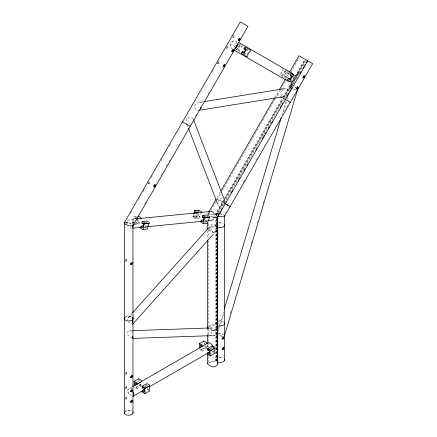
<?xml version="1.0" encoding="UTF-8"?>
<svg xmlns="http://www.w3.org/2000/svg" width="437" height="437" viewBox="0 0 437 437"><rect width="100%" height="100%" fill="white"/><g stroke="black" fill="none" stroke-linecap="round" stroke-linejoin="round"><path stroke-width="0.33" stroke-dasharray="2.19 1.64" d="M125.446 399.183L125.883 397.326L126.719 397.146L127.134 397.796L126.719 398.73L125.883 399.298L124.927 398.883L126.195 398.424L126.615 397.495L126.195 396.845L125.359 397.025L124.927 398.003M125.446 388.624L125.883 386.767L126.719 386.587L127.134 387.237L126.719 388.165L125.446 388.624L124.927 388.324L126.195 387.865L126.615 386.936L126.195 386.286L125.359 386.461M125.446 374.443L125.883 372.586L126.719 372.406L127.134 373.056L126.719 373.985L125.883 374.553L124.927 374.143L126.195 373.684L126.615 372.756L126.195 372.106L125.359 372.28L124.927 373.264M125.446 261.299L125.883 259.436L126.719 259.261L127.134 259.911L126.719 260.84L125.883 261.408L124.927 260.993L126.195 260.539L126.615 259.611L126.195 258.961L125.359 259.136L124.927 260.119M131.832 395.649L128.309 393.579L128.309 389.061M126.73 224.394L126.91 222.116L127.937 220.33L130.308 219.434L135.721 218.899M214.583 217.14L214.72 215.43M239.214 43.574L239.023 44.765M242.448 45.443C242.639 48.518 239.023 46.923 237.848 45.503M288.639 72.11C289.36 75.716 282.57 73.077 284.465 71.198L284.427 70.958M148.427 183.578C148.312 182.759 149.432 180.661 150.131 182.049L149.967 183.076L149.164 183.726L147.903 183.272M217.719 63.551C217.604 62.731 218.724 60.634 219.423 62.021L219.259 63.048L218.456 63.698L217.194 63.25M232.943 36.577L232.872 37.309L233.609 37.456L234.412 36.806L234.576 35.779L233.555 34.916M135.361 224.001L134.683 224.815L133.198 223.957M211.978 350.785L212.344 351.922L214.824 353.353M132.564 224.623L133.438 221.231L132.466 219.756L130.308 219.434M217.987 202.5L218.473 200.845L219.86 199.07L221.608 198.196L223.252 198.453L224.35 199.78L224.613 201.812L224.121 203.467M127.336 223.837L128.456 220.062M137.671 219.314L136.912 221.865L136.273 222.477L136.431 222.968L138.911 224.394C141.408 221.903 136.956 221.526 135.131 222.564M138.453 219.767L137.781 222.559L138.786 223.143L139.354 222.143M146.679 227.502L147.433 224.951M193.607 214.392L193.039 216.304L192.4 216.921L192.559 217.407L195.039 218.839L199.261 218.418L199.917 217.763L199.709 216.168L195.481 216.583L194.913 217.582L193.908 216.998L194.771 213.573M196.415 213.032L196.41 214.037M198.589 211.426L197.267 215.883L192.914 216.413M198.808 213.791L198.13 216.583L199.135 217.162L199.709 216.168M218.445 328.914L219.418 325.652M219.609 324.997L223.493 311.942M282.089 114.762L286.164 101.051M289.655 89.301L290.43 86.69M218.467 331.082L223.515 314.105M283.662 111.703L286.574 101.914M287.349 99.303L288.125 96.686M290.452 88.853L291.031 86.897M230.37 313.575L231.146 310.964M251.128 243.715L251.909 241.098M257.147 223.471L257.923 220.86M263.161 203.232L263.937 200.621M216.315 229.747L216.086 227.633L215.179 225.661L213.846 224.356L212.437 224.077L211.333 224.886C210.339 227.103 211 229.966 212.852 231.534M294.074 76.994L293.385 79.168L291.845 80.856M236.406 49.294L235.472 50.058M285.776 77.983C287.175 76.273 282.373 73.225 282.012 75.437L281.794 75.519M132.116 313.28L128.019 317.852L127.151 320.021M208.231 214.064L209.257 212.273M212.398 71.635L213.753 69.281M130.499 213.491L131.859 211.137M138.655 199.359L140.698 195.831M143.074 191.706L144.434 189.352M151.235 177.58L152.595 175.226M161.089 160.51L162.449 158.15M169.245 146.379L170.605 144.024M232.173 48.813L230.971 47.595L230.244 45.983L233.074 41.078L234.838 40.903L237.051 41.499M136.349 218.183L137.715 215.818M144.543 203.997L145.909 201.632M160.931 175.614L162.296 173.249M166.388 166.153L167.753 163.788M169.119 161.428L170.485 159.063M195.383 115.931L196.743 113.576M207.946 94.168L209.307 91.814M236.149 50.026L236.335 49.703C237.941 48.982 239.52 46.251 239.339 44.503L239.525 44.181M247.948 50.113L247.227 50.79M247.074 54.554L249.216 50.845M207.46 214.283L208.465 212.546M220.226 192.176L216.49 198.649L221.444 201.512M274.939 97.413L278.669 90.945M285.787 78.627L289.174 72.76M209.531 212.764L208.504 214.534L208.744 214.813L208.744 214.37L210.727 214.174L213.89 214.6M210.896 210.399L215.676 202.123M217.681 199.338L217.38 199.168L220.778 193.28M222.477 190.335L275.152 99.101M275.49 98.516L280.243 90.29M280.581 89.705L285.323 81.49M287.355 77.966L289.387 74.448M291.08 71.515L299.208 57.433M215.807 230.026L215.802 213.606L221.783 203.243M222.449 202.091L281.92 99.084M282.936 97.325L291.069 83.243M291.408 82.653L304.278 60.361M215.807 214.469L215.43 214.605L222.16 203.467M222.826 202.309L282.297 99.303M283.657 96.954L291.446 83.462M291.785 82.872L295.172 77.005M295.51 76.42L304.655 60.579M216.517 216.523L216.517 213.84L222.761 203.03M223.766 201.282L282.559 99.456M283.575 97.691L291.703 83.609M293.058 81.26L295.434 77.158M295.773 76.568L304.917 60.727M293.571 80.698L295.407 77.513L294.292 76.655M222.903 203.877L216.643 214.72L216.643 216.053M223.902 202.145L283.373 99.139M283.717 98.554L292.184 83.888M296.925 75.672L305.731 60.415M216.828 215.998L223.58 204.303M224.252 203.134L255.181 149.574M256.541 147.22L283.722 100.128M284.744 98.363L288.808 91.322M289.147 90.738L292.872 84.286M297.613 76.071L305.747 61.988M224.684 203.385L225.705 201.615M225.416 213.256L226.781 210.896M243.442 182.038L244.802 179.678M256.016 160.259L257.377 157.904M286.601 107.284L287.961 104.929M131.603 227.852L131.34 228.294L130.051 227.885L128.675 226.819M133.853 386.712L134.115 387.466L136.595 388.897C137.66 388.46 136.016 385.68 136.3 387.668M136.595 388.897C137.775 387.482 143.205 386.958 140.976 384.227L136.404 386.865M199.441 349.753L201.916 351.179C202.987 350.747 201.342 347.967 201.621 349.955M216.96 333.573L216.315 335.146L217.08 335.998M216.96 344.159L216.337 345.689L217.091 346.519M223.269 204.904L222.575 205.794L220.827 206.668L219.183 206.411L218.079 205.084L217.347 203.178M291.479 83.571L290.512 85.248L291.348 86.007L292.26 85.761L292.795 84.827L292.555 83.915M208.602 227.934L211.333 224.886M144.702 226.535L145.592 225.743L145.488 227.011L146.499 227.595L144.084 227.83M196.235 214.054L200.638 213.622L201.353 212.846M282.553 90.202L281.767 91.038L280.925 93.125L281.04 95.08L281.739 95.943M287.251 94.206L285.672 95.872L283.782 96.664L282.089 96.375M215.807 328.892L215.807 360.667L214.753 361.273L212.185 361.317L208.7 362.808M195.039 218.839L195.694 218.183L195.481 216.583M128.019 317.852L130.018 316.044L131.81 315.896M216.643 328.307L216.643 360.76L214.911 361.76L212.535 361.705L210.727 362.24L208.744 363.382M132.209 223.383L132.149 222.559C133.514 221.701 134.263 218.724 133.771 217.091L134.235 216.572L137.857 216.211M140.976 384.227L140.872 385.03L136.169 387.745L135.033 386.936M144.926 386.876L147.318 385.472L147.318 384.751M206.881 347.978L206.302 346.514L206.198 347.317L201.49 350.032L200.354 349.223M210.252 349.163L212.639 347.754L212.639 347.038M197.136 215.993L196.721 216.162L196.787 216.987L199.261 218.418M210.945 328.597L211.852 327.897L213.19 328.225L214.6 329.482M213.021 335.6L215.059 335.529L215.965 334.829L216.2 333.3L215.392 330.825M244.753 54.112L245.927 53.38L245.539 54.592M233.484 35.648L234.079 35.217M227.611 46.42C226.841 46.732 225.59 48.747 227.142 48.66L227.945 48.004L228.109 46.983L227.087 46.12M238.706 51.927C241.464 50.555 238.274 48.217 236.455 47.912M216.555 335.692L216.96 335.441M216.572 346.219L216.96 345.973M132.269 330.672L129.543 330.765L127.746 331.497C125.698 334.321 129.947 336.55 131.799 338.058M207.701 228.649L210.202 227.207L212.185 226.579L214.753 226.541L215.802 225.792A4.463 2.578 0 0 1 216.96 223.307M208.744 228.649L212.535 226.967L214.911 227.027L215.949 226.623L216.643 226.027L216.517 225.683A3.725 2.147 0 0 1 216.517 224.569M208.7 326.297L212.185 324.806L214.753 324.767L215.802 324.019A4.463 2.578 0 0 1 216.96 321.534M208.744 326.876L212.535 325.194L214.911 325.248L215.949 324.849L216.643 324.249L216.517 323.91A3.725 2.147 0 0 1 219.15 321.277A3.725 2.147 0 0 1 223.706 322.796M135.601 382.61L139.736 380.223M200.927 344.897L205.057 342.51M132.198 386.816L127.926 389.28L127.506 390.858L128.309 393.579M201.73 349.152L206.302 346.514M201.916 351.179L206.493 348.54L204.013 347.109L203.751 346.355M144.587 386.33L147.449 384.68M209.913 348.611L212.77 346.962L213.78 347.546M144.45 391.869L148.585 389.482M209.776 354.156L213.906 351.769L213.906 349.769M136.186 218.063L134.798 218.276L133.553 222.979M146.734 222.313L145.707 222.335M205.04 221.794L207.029 221.521M239.689 49.78L238.831 50.719L235.133 48.583M285.88 76.448L285.028 77.387L280.783 74.94L283.198 70.466L287.661 72.826L287.273 74.039M293.702 77.546L293.418 77.458M283.345 89.372L285.235 88.574L286.929 88.864L287.978 90.159L288.098 92.114M203.058 101.794C199.933 102.291 194.399 102.81 194.449 107.038L195.497 108.84L196.94 110.075L198.24 110.424M233.074 41.078L230.812 43.044L230.244 45.983M236.739 42.149L236.106 42.635C236.286 44.383 234.707 47.12 233.101 47.835L232.997 48.627M240.459 45.579L237.826 50.135M282.93 68.817L282.297 69.303C282.477 71.056 280.898 73.787 279.292 74.503L279.188 75.295M286.164 70.685L285.53 71.171C285.711 72.919 284.132 75.656 282.526 76.371L282.422 77.163M286.65 72.247L284.017 76.808M290.583 73.088L288.611 73.837L287.071 75.525L286.377 77.699L286.716 79.78M125.064 222.908C127.467 222.078 130.363 223.023 132.253 224.629M215.802 213.606L216.96 213.207L218.959 213.294M216.517 213.84L219.15 213.578L222.744 214.769M297.302 74.47L298.187 74.23L298.711 73.329L298.258 72.389L297.329 73.132L297.002 74.028L297.826 74.771L298.711 74.53M290.823 85.701L291.736 85.455L292.277 84.527L291.807 83.56M283.214 88.897L285.235 88.574M197.743 211.967L199.556 211.787M136.06 220.019L140.108 219.614M207.701 214.125L210.202 213.873L213.677 214.288M132.422 222.346L133.629 222.225M192.777 216.364L197 215.949M132.564 222.389L133.771 222.269M134.558 223.558L138.786 223.143M194.913 217.582L199.135 217.162M134.683 224.815L138.911 224.394M144.882 226.956L146.914 226.754M205.144 220.985L207.176 220.783M284.039 72.171L285.312 71.313L285.405 70.248L288.098 71.799M291.916 80.058L291.73 81.26M292.331 83.86L291.375 84.631L291.037 85.548L291.348 86.007M209.815 327.969L211.852 327.897M125.501 222.275L129.811 222.914L132.586 224.416M217.479 213.507L219.15 213.578M129.844 388.176L131.832 388.362M199.687 102.334L201.785 102.558L202.216 103.465M129.543 330.765L131.264 331.077L132.291 332.349M219.532 213.431L223.269 214.714L224.421 215.665M215.059 335.529L213.726 335.206L212.316 333.944L211.213 332.087L210.716 330.132M232.462 37.003L233.085 37.156L233.888 36.506L234.052 35.479L233.609 35.02M226 48.201L226.617 48.36L227.42 47.704L227.584 46.683L227.142 46.224M299.236 73.629L298.995 72.744L298.466 72.7L297.526 74.328L297.826 74.771M217.315 63.245L217.932 63.398L218.74 62.748L218.904 61.721L218.456 61.262M148.023 183.272L148.64 183.425L149.449 182.77L149.607 181.748L149.164 181.289M213.36 217.336L210.443 215.791M127.746 321.654L131.258 323.5M298.471 72.438L298.995 72.744M239.968 44.011L240.962 44.585M237.766 44.022L241.464 46.158L241.082 47.371M291.659 81.216L292.735 81.839M283.28 77.66L281.663 76.726L282.542 76.114L282.652 74.58M276.637 94.468L280.45 96.67M218.402 61.158L218.926 61.459M210.481 216.168L212.704 217.451M207.269 216.239L208.274 216.823M206.848 221.614L205.843 221.035L206.002 219.991C205.554 219.254 204.472 221.28 205.117 221.799L207.1 222.941M208.744 229.403L212.704 231.692M208.815 230.048L212.147 231.971M134.235 216.572L136.71 218.003M134.978 218.183L135.983 218.762M144.767 227.775L145.756 228.349M126.195 258.961L126.719 259.261M209.875 328.285L211.005 328.935M206.067 347.388L204.931 346.585M213.78 351.845L212.639 351.037M126.195 372.106L126.719 372.406M140.741 385.106L139.605 384.298M148.454 389.558L147.318 388.75M141.167 386.253L138.431 384.374M147.023 389.635L149.498 391.066M126.195 386.286L126.719 386.587M126.195 396.845L126.719 397.146M218.888 200.037L220.297 200.851M193.252 119.055L192.296 118.11L190.51 117.471L188.423 117.471C186.452 118.394 186.14 120.781 186.648 122.671M212.535 347.841L211.978 346.519M147.214 385.56L146.652 384.232M223.864 198.507L224.35 199.78M187.227 124.998L188.205 127.538M216.517 328.64L216.643 360.76M208.05 216.337L208.192 216.768M133.138 222.69L133.4 223.487M212.961 346.497L213.278 348.049M207.072 344.919L207.493 346.983M217.823 203.047L218.079 205.084M206.466 215.796L206.581 217.052M146.116 221.778L146.226 223.028M215.807 360.667L215.802 360.53A4.463 2.578 0 0 1 216.96 358.04M216.828 218.697L216.828 229.496M216.828 230.173L216.828 327.706M216.828 328.384L216.828 362.863M216.643 218.713L216.643 229.436M216.643 230.119L216.643 327.63M216.517 217.123L216.517 229.349M216.517 230.026L216.517 327.963M215.802 230.567L215.807 328.214M208.509 223.755L208.509 227.71M208.509 229.709L208.509 237.897M208.509 240.623L208.509 325.887M208.509 328.602L208.509 334.687M208.509 335.365L208.509 342.127M208.509 342.805L208.509 346.858M208.509 356.324L208.509 362.41M207.46 216.293L207.46 220.314M207.46 231.075L207.46 239.257M207.46 328.602L207.46 334.687M207.46 344.831L207.46 347.535M204.931 343.253L204.931 345.252M204.145 342.799L204.145 344.132M138.819 380.512L138.819 381.845M218.959 222.641A4.463 2.578 0 0 1 223.269 223.307M219.15 223.05A3.725 2.147 0 0 1 222.744 223.607M295.183 89.432A3.878 1.213 16.6 0 1 293.249 88.946M290.507 87.362A3.878 1.213 16.6 0 1 291.332 86.351M294.899 86.925A3.878 1.213 16.6 0 1 296.1 87.416M296.362 89.257A3.239 1.011 16.6 0 1 291.96 88.143M291.097 87.455A3.239 1.011 16.6 0 1 291.785 86.613M294.762 87.094A3.239 1.011 16.6 0 1 295.762 87.504M223.023 336.053A3.239 1.011 16.6 0 1 218.62 334.944M218.445 333.409A3.239 1.011 16.6 0 1 222.848 334.524M221.843 336.228A3.878 1.213 16.6 0 1 218.708 335.25M218.467 333.131A3.878 1.213 16.6 0 1 223.269 334.48M216.517 360.416A3.725 2.147 0 0 1 217.479 358.34M219.15 357.783A3.725 2.147 0 0 1 222.744 358.34M218.959 357.373A4.463 2.578 0 0 1 223.269 358.04M218.959 320.862A4.463 2.578 0 0 1 223.269 321.534M125.501 316.552A4.463 2.578 0 0 1 132.968 317.704M125.064 317.819A3.725 2.147 0 0 1 128.658 316.224A3.725 2.147 0 0 1 132.253 317.819M125.064 412.107A3.725 2.147 0 0 1 128.658 410.512A3.725 2.147 0 0 1 132.253 412.107M124.348 411.993A4.463 2.578 0 0 1 131.816 410.84M216.643 214.72L215.949 214.911L216.643 214.72"/><path stroke-width="0.66" d="M124.348 413.331L124.348 222.673L240.29 21.85L247.987 26.291L132.968 225.514L132.968 413.331M132.624 323.063L132.761 317.628M133.356 224.055L133.219 225.76L132.449 227.103M304.157 75.721L303.568 77.333L302.988 77.753M214.01 217.768L213.36 217.692L216.512 217.517L217.593 217.107L217.741 216.637L217.593 364.436C214.572 368.735 211.175 366.922 207.701 364.136L207.46 353.62M136.967 383.921L136.595 382.785L134.115 381.354M206.859 343.564L206.493 342.433L204.013 341.002L199.179 343.793L199.572 344.771L199.572 348.103M131.93 262.681L131.291 264.254L130.292 264.09M133.394 396.08L133.815 394.502L132.968 391.699M193.799 213.759L194.367 211.847L194.126 211.115L194.585 210.59L198.808 210.175L201.288 211.606L201.419 212.71M194.771 213.573L195.328 212.207L196.415 213.032M224.46 308.675L281.117 118.028M224.378 335.977L297.717 89.181M201.02 107.065L200.348 108.185M237.395 44.361L234.937 48.616L237.122 46.688L237.706 43.826M208.799 211.967L216.157 199.228M220.903 191.002L274.6 97.997M279.347 89.776L285.448 79.212M289.512 72.171L298.995 55.745L312.652 63.627L224.421 216.446L223.269 216.85L217.664 216.255L217.741 363.573M218.331 215.102L219.33 213.371M219.997 212.213L220.663 211.06M221.33 209.907L221.996 208.755M231.446 192.378L232.468 190.614M237.903 181.191L238.586 180.017M239.263 178.837L239.946 177.662M244.021 170.599L244.704 169.419M247.08 165.301L247.763 164.126M255.918 149.995L256.934 148.23M262.375 138.813L263.052 137.639M263.735 136.459L264.412 135.284M265.434 133.514L266.111 132.34M268.493 128.221L269.17 127.041M271.546 122.923L272.229 121.743M280.385 107.617L281.406 105.852M282.084 104.672L282.761 103.498M286.836 96.446L287.513 95.271M288.191 94.097L288.868 92.923M289.884 91.164L290.561 89.989M291.239 88.815L291.916 87.646M300.044 73.563L301.06 71.805M303.098 68.281L304.114 66.522M304.791 65.348L305.468 64.173M306.484 62.415L307.501 60.656M217.593 217.107L307.817 60.836M137.12 384.26L141.124 381.954L141.561 381.162L141.167 380.146L138.687 378.715L133.853 381.506L134.246 382.49L134.246 385.822M201.872 346.88L202.309 346.088L201.916 345.072L199.441 343.64M207.701 229.403L207.701 228.649M207.701 326.876L207.701 327.63L208.815 328.269M207.46 363.759L207.701 363.382M145.188 393.557L144.794 392.573L144.794 388.575L149.76 385.713L149.498 384.959L147.023 383.528C145.838 384.942 140.414 385.467 142.637 388.198L143.784 387.537M210.514 355.844L210.121 354.86L210.121 350.862L215.086 347.994L214.824 347.24L212.344 345.814C211.164 347.229 205.734 347.754 207.963 350.485L209.105 349.824M211.956 346.377L212.344 345.814M214.906 348.18L214.693 352.222L215.086 353.2L210.252 355.991L207.772 354.56C206.548 353.074 208.646 352.266 209.678 351.763M132.575 312.772L208.143 228.442M132.498 324.396L213.076 234.483M217.664 362.956L218.959 362.349A4.463 2.578 0 0 0 224.421 359.192M145.008 388.531L144.926 387.597L142.451 386.166M210.334 350.818L210.252 349.884L207.772 348.453M143.178 225.984C141.834 225.678 139.769 226.513 140.539 228.196L143.019 229.627L143.478 229.103C143.052 224.787 144.325 222.531 149.055 223.433L149.268 222.395L146.788 220.964L142.566 221.379C141.058 222.247 142.085 224.776 143.931 223.454M204.134 219.948C202.735 219.724 200.048 220.193 200.894 222.215L203.369 223.646L203.833 223.127C203.402 218.806 204.674 216.555 209.405 217.457L209.618 216.413L207.143 214.982L202.915 215.403C201.413 216.271 202.435 218.8 204.281 217.473M149.055 223.433L147.46 227.956L147.602 229.021L143.019 229.627M209.405 217.457L207.815 221.974L207.957 223.045L203.369 223.646M142.637 388.198L142.877 387.319L144.013 388.127L144.013 392.12L142.877 391.618L142.746 390.673C142.172 389.979 141.757 392.038 142.451 392.279L144.926 393.704L149.76 390.918L149.367 389.935L149.58 385.893M207.963 350.485L208.198 349.605L209.334 350.408L209.334 354.407L208.198 353.904L207.963 352.752M144.827 223.853L145.04 222.81L142.566 221.379M205.182 217.872L205.395 216.834L202.915 215.403M296.505 88.984C297.275 88.673 298.526 86.657 296.974 86.745M142.118 223.635L142.691 222.635L143.778 223.46L142.451 227.917L141.266 227.431L141.37 226.164M202.473 217.653L203.041 216.659L204.128 217.484L202.806 221.941L201.615 221.455L201.719 220.182M132.646 386.559L208.646 342.674L210.224 343.1L211.803 344.498L212.961 346.497M144.876 388.482L148.875 386.177M210.202 350.769L214.775 348.131M142.637 390.465L144.352 389.476M132.968 396.321L142.823 390.634M149.307 386.892L209.421 352.184M198.447 210.361L198.808 210.175M213.513 219.494L211.918 220.314L207.854 220.718M244.081 49.102L244.939 48.163L245.982 48.977L243.535 53.221L242.267 52.489C243.808 50.517 240.563 52.243 241.328 53.44L243.802 54.865L244.436 54.379C244.256 52.631 245.834 49.894 247.435 49.179L247.544 48.387L245.07 46.956C243.333 47.529 243.83 49.982 245.698 50.036M290.272 75.776L291.129 74.831L292.178 75.65L289.726 79.889L288.458 79.157C289.999 77.191 286.754 78.911 287.519 80.108L289.993 81.539L290.627 81.047C290.447 79.299 292.025 76.568 293.631 75.847L293.735 75.055L291.261 73.629C289.523 74.197 290.021 76.655 291.889 76.704M132.968 225.514C130.089 226.513 126.615 225.377 124.348 223.454L124.348 222.673M203.729 101.684L283.214 88.897M198.911 110.315L281.761 96.992M222.051 338.866L222.886 338.691L223.323 337.708L223.323 336.829L222.886 336.719M222.072 349.398L222.881 349.223L223.307 347.42M136.399 218.828L210.852 211.453L212.59 211.819L214.004 213.278L214.387 214.425M144.691 223.804L148.913 223.383M205.04 217.828L209.263 217.407M132.695 228.163L140.823 227.355M147.591 226.683L201.08 221.39M238.252 40.341L239.208 39.576L239.547 38.653L239.236 38.199M231.785 51.544L232.741 50.774L232.926 49.561M223.099 66.582L224.055 65.818L224.4 64.894L224.088 64.441M132.946 330.645L209.132 327.996M212.338 335.627L132.75 338.396L132.619 336.255M136.552 384.593L136.169 383.446L135.033 382.938L135.033 385.603M218.041 216.118L218.959 216.211M290.583 73.088L292.457 73.482L293.735 74.913M289.873 81.604L287.999 81.211L233.74 49.889M212.704 232.293C214.616 232.73 216.359 230.96 217.593 229.704L217.664 228.223L218.959 227.617A4.463 2.578 0 0 0 224.421 224.46M153.589 186.555L154.135 186.599L154.764 185.845L154.955 184.632M130.292 377.24L131.045 377.535L131.69 376.858L131.69 375.279M130.292 391.421L131.045 391.716L131.69 391.039L131.69 389.46M130.292 401.98L131.045 402.275L131.69 401.598L131.69 400.019M238.203 42.16L292.457 73.482M248.303 48.824L250.778 50.255L250.669 51.047C249.068 51.763 247.489 54.494 247.67 56.247L247.036 56.734L244.562 55.302M294.494 75.492L296.969 76.923L296.86 77.715C295.259 78.431 293.68 81.167 293.861 82.915L293.227 83.401L290.752 81.976M242.693 51.511L244.31 52.445M288.884 78.179L290.501 79.113M280.833 96.888L290.294 102.351M182.551 121.857L190.242 126.32M221.794 201.714L230.146 206.537M194.585 210.59L197.06 212.021L197.191 213.13M138.458 216.151L140.933 217.582L141.064 218.691M211.038 329.558C213.174 331.863 216.031 329.766 217.593 327.93L217.664 326.444L218.959 325.844A4.463 2.578 0 0 0 224.421 322.686M225.945 204.106L227.912 205.248M193.498 119.689L223.618 197.874M188.451 128.178L217.102 202.544M186.905 123.89L186.981 124.359M224.421 216.446L224.421 215.665L224.421 360.53M207.46 222.996L207.46 229.026M207.46 240.623L207.46 328.602M207.46 335.365L207.46 343.477M203.751 341.15L203.751 341.455M201.621 346.672L201.49 345.733L200.354 345.225L200.354 347.89M138.431 378.868L138.431 379.169M297.051 88.416A3.239 1.011 16.6 0 1 297.116 88.973M132.968 317.704A4.463 2.578 0 0 1 128.658 320.949A4.463 2.578 0 0 1 124.348 317.704M132.968 411.993A4.463 2.578 0 0 1 128.658 415.237A4.463 2.578 0 0 1 124.348 411.993M130.816 401.406L130.816 402.28L131.816 402.444L132.455 400.871L132.214 400.319L130.816 401.406M130.816 390.842L130.816 391.721L131.816 391.885L132.455 390.307L132.214 389.76L130.816 390.842M130.816 376.661L130.816 377.541L131.816 377.705L132.455 376.126L132.214 375.58L130.816 376.661M130.816 263.516L130.816 264.396L131.816 264.554L132.455 262.981L132.214 262.435L130.816 263.516M298.236 87.198C298.351 88.017 297.231 90.109 296.532 88.722L296.696 87.7L297.499 87.045L298.236 87.198M304.682 76.027C304.791 76.819 303.704 78.851 303.027 77.507L303.185 76.513L303.966 75.88L304.682 76.027M155.627 185.222L154.66 186.899L154.108 186.856L153.868 185.944L154.403 185.015L155.315 184.769L155.627 185.222M224.918 65.195L223.952 66.872L223.4 66.834L223.16 65.916L223.695 64.987L224.607 64.742L224.918 65.195M233.604 50.157L232.637 51.834L232.085 51.79L231.845 50.878L232.38 49.944L233.292 49.698L233.604 50.157M240.071 38.953L239.105 40.63L238.553 40.592L238.307 39.674L238.848 38.746L239.76 38.5L240.071 38.953M223.842 338.009L223.269 339.085L222.575 339.172L222.16 338.517L222.575 337.588L223.411 337.02L223.842 337.135L223.842 338.009M223.826 348.573L223.269 349.616L222.597 349.698L222.193 349.07L223.405 347.612L223.826 347.721L223.826 348.573"/></g></svg>
